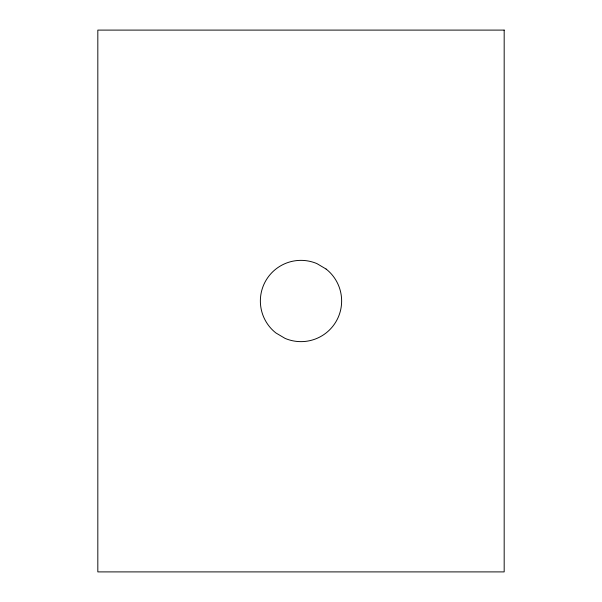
<?xml version="1.0" encoding="UTF-8"?>
<svg xmlns="http://www.w3.org/2000/svg" width="602" height="602" viewBox="0 0 602 602"><rect width="100%" height="100%" fill="white"/><g stroke="black" fill="none" stroke-linecap="round" stroke-linejoin="round"><path stroke-width="0.9" d="M504.175 30.1L97.825 30.1L97.825 571.9L504.175 571.9L504.175 30.1M326.088 269.034L316.961 263.631A40.635 40.635 0 0 0 275.912 332.966L285.039 338.369A40.635 40.635 0 0 0 326.088 269.034"/></g></svg>
